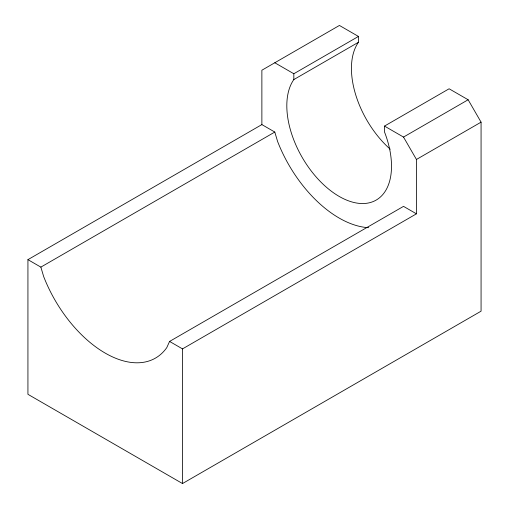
<?xml version="1.0" encoding="UTF-8"?>
<svg xmlns="http://www.w3.org/2000/svg" width="509" height="509" viewBox="0 0 509 509"><rect width="100%" height="100%" fill="white"/><g stroke="black" fill="none" stroke-linecap="round" stroke-linejoin="round"><path stroke-width="0.76" d="M384.492 126.092L403.516 137.074L416.445 159.463L416.445 213.831L403.516 206.368L169.58 341.431L166.78 347.615A100.534 58.039 60 0 1 43.659 276.533L40.86 267.117L27.931 259.654L27.931 394.31L182.502 483.55L481.069 311.177L481.069 122.154L468.14 99.764L449.11 88.782L384.492 126.092L384.492 131.92A74.028 42.737 60 0 1 339.159 196.41A74.028 42.737 60 0 1 293.827 79.576L293.827 73.748L358.451 36.438L358.451 42.266A74.028 42.737 60 0 0 390.231 149.22M293.827 79.576L358.451 42.266M27.931 259.654L261.874 124.59L274.796 132.054L277.596 141.47A100.534 58.039 60 0 0 368.701 227.682M40.86 267.117L274.796 132.054M403.516 137.074L468.14 99.764M416.445 159.463L481.069 122.154M169.58 341.431L182.502 348.894L416.445 213.831M358.451 36.438L339.42 25.45L261.874 70.223L261.874 124.59M274.796 62.76L293.827 73.748M182.502 348.894L182.502 483.55"/></g></svg>
